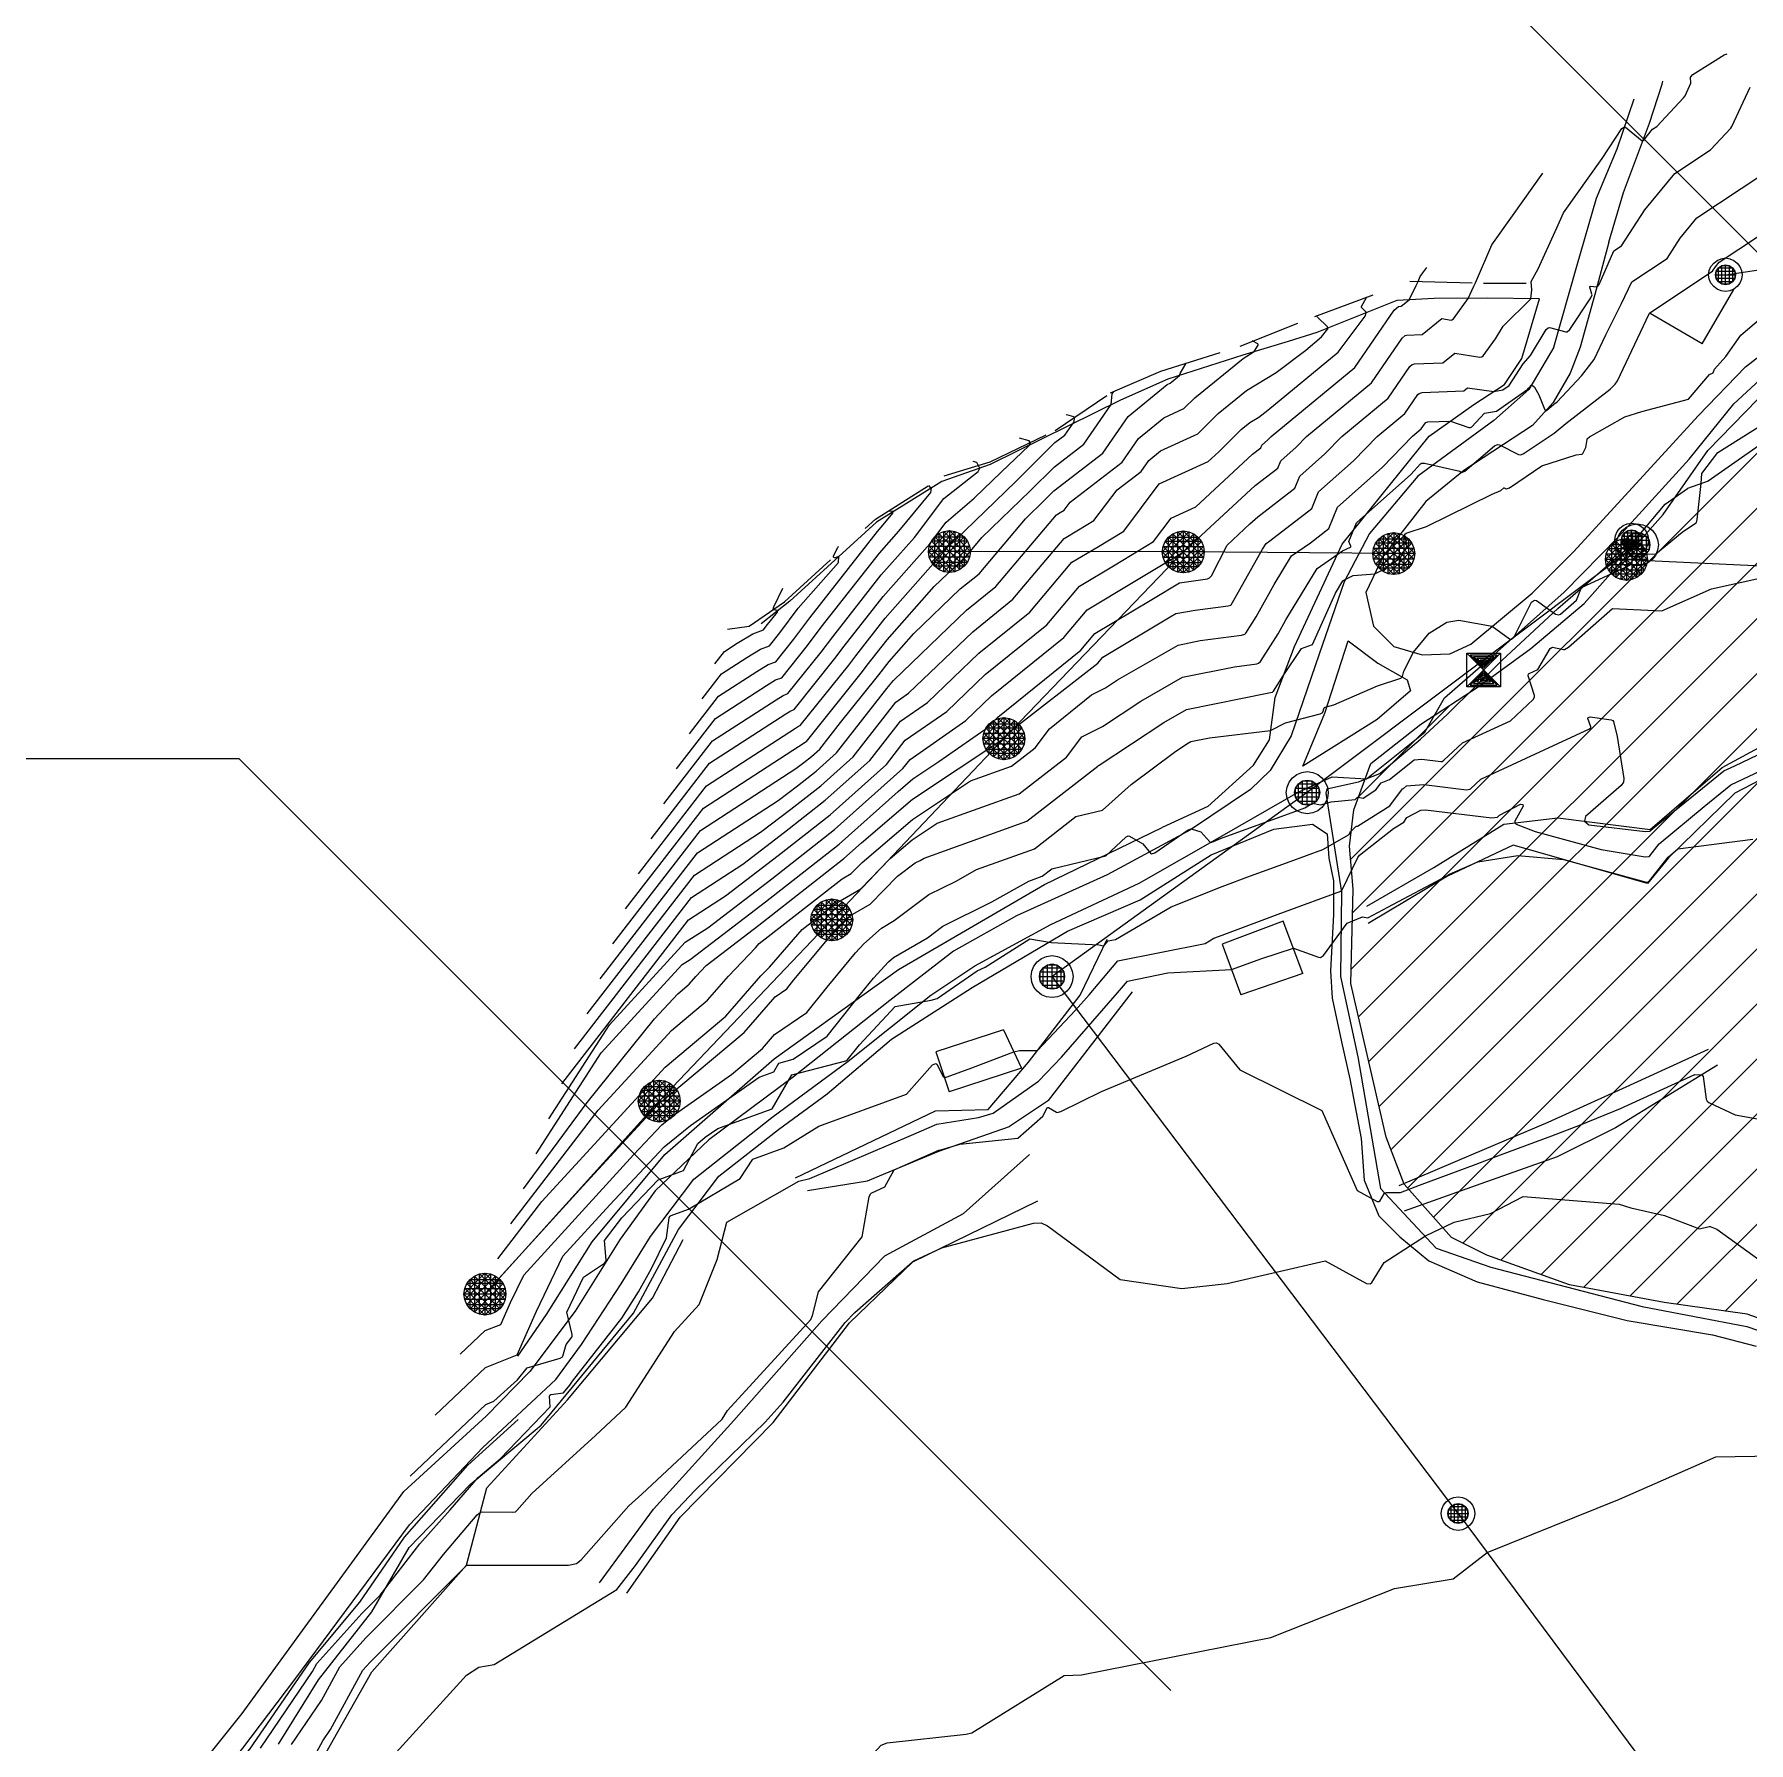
# Model space of a CAD drawing. Extents: x 13365 to 36625, y 86498 to 171760.
# Drawn here: x 14808.6 to 15083.8, y 88019.5 to 88293.8 of the extents above; entities that cross this region are included whole.
import ezdxf

# ---------------------------------------------------------------- set-up
doc = ezdxf.new("R2010")
doc.units = 0
doc.header["$LTSCALE"] = 5
doc.header["$MEASUREMENT"] = 0
for name, pattern in [('A_CONTINUOUS_LINE', [0]), ('CROSSED_LINE', [0]), ('EASEMENT_2', [5.5, 2, -1.5, 2]), ('KERB', [16, 5, -6, 5])]:
    doc.linetypes.add(name, pattern=pattern)
doc.layers.get('0').update_dxf_attribs({"linetype": 'A_CONTINUOUS_LINE'})
for name, color, linetype in [('Agricultural', 40, 'Continuous'), ('BOUNDARY', 7, 'A_CONTINUOUS_LINE'), ('CONTOUR', 255, 'Continuous'), ('ELECTRIC', 240, 'A_CONTINUOUS_LINE'), ('EXISTING BUILDING', 21, 'A_CONTINUOUS_LINE'), ('EXISTING ROAD', 25, 'A_CONTINUOUS_LINE'), ('FENCE & GATE', 7, 'FENCELINE2'), ('Institutional', 151, 'Continuous'), ('RELIEF', 255, 'A_CONTINUOUS_LINE'), ('TELECOM', 94, 'A_CONTINUOUS_LINE'), ('text', 7, 'Continuous')]:
    doc.layers.add(name, color=color, linetype=linetype)
doc.linetypes.add('FENCELINE2', pattern='A,0.25,-0.1,[132,ltypeshp.shx,S=0.1,R=0,X=-0.1,Y=0],-0.1,1', length=1.45)

# ---------------------------------------------------------------- blocks, each defined once
blk = doc.blocks.new('S034')
at = {"color": 0}
for p, q in [((-0.35, 0.35), (-0.25, 0.43)), ((-0.25, 0.43), (-0.13, 0.48)), ((-0.13, 0.48), (0, 0.5)), ((0, 0.5), (0.13, 0.48)), ((0.13, 0.48), (0.25, 0.43)), ((0.25, 0.43), (0.35, 0.35)), ((-0.5, 0), (-0.48, 0.13)), ((-0.48, -0.13), (-0.5, 0)), ((-0.48, 0.13), (-0.43, 0.25)), ((-0.43, 0.25), (-0.35, 0.35)), ((-0.3, 0), (-0.28, 0.11)), ((-0.28, -0.11), (-0.3, 0)), ((0.3, 0), (-0.3, 0)), ((-0.28, 0.11), (-0.21, 0.21)), ((-0.28, -0.11), (-0.28, 0.11)), ((-0.28, 0.11), (0.28, 0.11)), ((-0.21, 0.21), (-0.11, 0.28)), ((-0.21, -0.21), (-0.21, 0.21)), ((-0.21, 0.21), (0.21, 0.21)), ((-0.11, 0.28), (0, 0.3)), ((-0.11, -0.28), (-0.11, 0.28)), ((-0.11, 0.28), (0.11, 0.28)), ((0, 0.3), (0.11, 0.28)), ((0, -0.3), (0, 0.3)), ((0.11, 0.28), (0.21, 0.21)), ((0.11, 0.28), (0.11, -0.28)), ((0.21, 0.21), (0.28, 0.11)), ((0.21, 0.21), (0.21, -0.21)), ((0.28, 0.11), (0.3, 0)), ((0.28, 0.11), (0.28, -0.11)), ((0.3, 0), (0.28, -0.11)), ((0.35, 0.35), (0.43, 0.25)), ((0.43, 0.25), (0.48, 0.13)), ((0.48, 0.13), (0.5, 0)), ((0.5, 0), (0.48, -0.13)), ((-0.43, -0.25), (-0.48, -0.13)), ((-0.35, -0.35), (-0.43, -0.25)), ((-0.25, -0.43), (-0.35, -0.35)), ((-0.21, -0.21), (-0.28, -0.11)), ((0.28, -0.11), (-0.28, -0.11)), ((-0.11, -0.28), (-0.21, -0.21)), ((0.21, -0.21), (-0.21, -0.21)), ((0, -0.3), (-0.11, -0.28)), ((0.11, -0.28), (-0.11, -0.28)), ((0.11, -0.28), (0, -0.3)), ((0.21, -0.21), (0.11, -0.28)), ((0.28, -0.11), (0.21, -0.21)), ((0.35, -0.35), (0.25, -0.43)), ((0.43, -0.25), (0.35, -0.35)), ((0.48, -0.13), (0.43, -0.25)), ((-0.13, -0.48), (-0.25, -0.43)), ((0, -0.5), (-0.13, -0.48)), ((0.13, -0.48), (0, -0.5)), ((0.25, -0.43), (0.13, -0.48))]:
    blk.add_line(p, q, dxfattribs=at)
blk = doc.blocks.new('S014')
at = {"color": 0}
for p, q in [((-0.5, -0.5), (-0.5, 0.5)), ((-0.5, 0.5), (0.5, 0.5)), ((-0.5, -0.5), (0.5, 0.5)), ((0.5, -0.5), (-0.5, 0.5)), ((-0.45, -0.4), (-0.45, 0.4)), ((-0.45, 0.4), (-0.05, 0)), ((-0.05, 0), (-0.45, -0.4)), ((-0.4, -0.3), (-0.4, 0.3)), ((-0.4, 0.3), (-0.1, 0)), ((-0.1, 0), (-0.4, -0.3)), ((-0.35, -0.2), (-0.35, 0.2)), ((-0.35, 0.2), (-0.15, 0)), ((-0.15, 0), (-0.35, -0.2)), ((-0.3, -0.1), (-0.3, 0.1)), ((-0.3, 0.1), (-0.2, 0)), ((-0.2, 0), (-0.3, -0.1)), ((-0.26, -0.02), (-0.26, 0.02)), ((-0.26, 0.02), (-0.24, 0)), ((-0.24, 0), (-0.26, -0.02)), ((0.45, 0.4), (0.05, 0)), ((0.05, 0), (0.45, -0.4)), ((0.4, 0.3), (0.1, 0)), ((0.1, 0), (0.4, -0.3)), ((0.35, 0.2), (0.15, 0)), ((0.15, 0), (0.35, -0.2)), ((0.3, 0.1), (0.2, 0)), ((0.2, 0), (0.3, -0.1)), ((0.26, 0.02), (0.24, 0)), ((0.24, 0), (0.26, -0.02)), ((0.26, -0.02), (0.26, 0.02)), ((0.3, -0.1), (0.3, 0.1)), ((0.35, -0.2), (0.35, 0.2)), ((0.4, -0.3), (0.4, 0.3)), ((0.45, -0.4), (0.45, 0.4)), ((0.5, 0.5), (0.5, -0.5)), ((0.5, -0.5), (-0.5, -0.5))]:
    blk.add_line(p, q, dxfattribs=at)
blk = doc.blocks.new('S038')
at = {"color": 0}
for p, q in [((-0.5, 0), (0, 0.5)), ((-0.48, -0.13), (0.13, 0.48)), ((0.25, 0.43), (-0.43, -0.25)), ((-0.35, 0.35), (-0.25, 0.43)), ((-0.25, 0.43), (-0.13, 0.48)), ((0.43, -0.25), (-0.25, 0.43)), ((-0.25, 0.43), (-0.25, -0.43)), ((-0.13, 0.48), (0, 0.5)), ((-0.13, -0.48), (-0.13, 0.48)), ((-0.13, 0.48), (0.48, -0.13)), ((0, 0.5), (0.13, 0.48)), ((0.5, 0), (0, 0.5)), ((0, 0.5), (0, -0.5)), ((0.13, 0.48), (0.25, 0.43)), ((0.13, 0.48), (0.13, -0.48)), ((0.25, 0.43), (0.35, 0.35)), ((0.25, -0.43), (0.25, 0.43)), ((-0.5, 0), (-0.48, 0.13)), ((-0.48, -0.13), (-0.5, 0)), ((0, -0.5), (-0.5, 0)), ((-0.5, 0), (0.5, 0)), ((-0.48, 0.13), (-0.43, 0.25)), ((0.13, -0.48), (-0.48, 0.13)), ((-0.48, 0.13), (0.48, 0.13)), ((-0.43, 0.25), (-0.35, 0.35)), ((0.43, 0.25), (-0.43, 0.25)), ((-0.43, 0.25), (0.25, -0.43)), ((-0.35, -0.35), (0.35, 0.35)), ((0.35, -0.35), (-0.35, 0.35)), ((-0.35, 0.35), (0.35, 0.35)), ((-0.35, -0.35), (-0.35, 0.35)), ((-0.25, -0.43), (0.43, 0.25)), ((0.48, 0.13), (-0.13, -0.48)), ((0, -0.5), (0.5, 0)), ((0.35, 0.35), (0.43, 0.25)), ((0.35, 0.35), (0.35, -0.35)), ((0.43, 0.25), (0.48, 0.13)), ((0.48, 0.13), (0.5, 0)), ((0.5, 0), (0.48, -0.13)), ((-0.43, -0.25), (-0.48, -0.13)), ((0.48, -0.13), (-0.48, -0.13)), ((-0.35, -0.35), (-0.43, -0.25)), ((-0.43, -0.25), (0.43, -0.25)), ((-0.25, -0.43), (-0.35, -0.35)), ((0.35, -0.35), (-0.35, -0.35)), ((0.35, -0.35), (0.25, -0.43)), ((0.43, -0.25), (0.35, -0.35)), ((0.48, -0.13), (0.43, -0.25)), ((-0.13, -0.48), (-0.25, -0.43)), ((0, -0.5), (-0.13, -0.48)), ((0.13, -0.48), (0, -0.5)), ((0.25, -0.43), (0.13, -0.48))]:
    blk.add_line(p, q, dxfattribs=at)

msp = doc.modelspace()

# ---------------------------------------------------------------- hatches: boundary and pattern name
at = {"layer": 'Institutional', "linetype": 'Continuous'}
h = msp.add_hatch(dxfattribs=at)
h.set_pattern_fill('ANSI31', color=256, scale=50, style=0)
h.paths.add_polyline_path([(15020.45, 88169.29), (15023.2, 88176.72), (15031.2, 88183.06), (15040.57, 88189.11), (15048.84, 88195.17), (15057.42, 88202.4), (15070.1, 88216.72), (15077.3, 88226.96), (15085.3, 88235.22), (15093.84, 88241.56), (15101.56, 88245.96), (15111.49, 88250.37), (15123.34, 88253.67), (15138.22, 88256.7), (15155.87, 88260.01), (15172.68, 88261.11), (15187.57, 88261.66), (15200.59, 88262.77), (15212.17, 88264.7), (15224.02, 88265.8), (15233.67, 88266.08), (15247.73, 88264.7), (15260.41, 88263.6), (15272.82, 88264.7), (15287.7, 88266.08), (15301.02, 88268.53), (15313.36, 88273.28), (15315.26, 88257.15), (15316.21, 88242.92), (15312.41, 88219.21), (15308.62, 88191.7), (15301.97, 88166.09), (15295.32, 88142.38), (15287.73, 88119.61), (15274.43, 88097.79), (15258.29, 88084.51), (15241.2, 88076.93), (15228.86, 88068.39), (15219.36, 88057.01), (15210.81, 88047.52), (15202.27, 88038.98), (15186.13, 88033.29), (15179.48, 88025.7), (15176.63, 88023.81), (15169.03, 88027.6), (15161.44, 88038.03), (15151.94, 88049.42), (15145.3, 88059.85), (15133.9, 88068.39), (15118.71, 88075.98), (15099.72, 88082.62), (15083.58, 88088.31), (15070.28, 88090.21), (15055.09, 88093.05), (15041.8, 88097.79), (15036.1, 88100.64), (15028.5, 88109.18), (15025.66, 88116.76), (15019.96, 88141.43), (15020.36, 88156.57), (15019.73, 88163.47)])

# ---------------------------------------------------------------- linework, layer by layer
at = {"layer": 'Agricultural', "linetype": 'Continuous'}
msp.add_lwpolyline([(14847.77, 88019.27), (14854.24, 88029.62), (14862.8, 88040.53), (14868.76, 88050.87), (14878.59, 88060.96), (14889.98, 88070.53), (14904.77, 88088.47), (14912.02, 88101.91), (14918.49, 88110.45), (14928.07, 88117.95), (14935.88, 88123.7), (14946.23, 88132.49), (14959.18, 88140.77), (14974.45, 88149.82), (14986.13, 88154.81), (14997.52, 88162.05), (15007.62, 88166.18), (15013.83, 88166.96), (15016.16, 88165.41), (15016.42, 88161.53), (15017.2, 88157.91), (15017.2, 88152.48), (15016.68, 88143.43), (15016.94, 88139.03), (15018.49, 88132.05), (15019.78, 88126.1), (15021.6, 88116.53), (15022.11, 88109.81), (15024.44, 88104.12), (15027.81, 88100.76), (15032.47, 88096.88), (15040.23, 88093.52), (15050.85, 88090.67), (15064.31, 88087.31), (15078.03, 88084.99), (15085.02, 88083.18)], dxfattribs=at)
at = {"layer": 'BOUNDARY'}
for q in [(15081.45, 88252.83), (15068, 88248.98)]:
    msp.add_line((15076.37, 88244.07), q, dxfattribs=at)
at = {"layer": 'BOUNDARY', "color": 12, "linetype": 'CROSSED_LINE'}
for p, q in [((15077.36, 88222.06), (15074.01, 88220.87)), ((15016.12, 88172.63), (15015.94, 88171.96)), ((14996.99, 88169.84), (14989.69, 88166.46))]:
    msp.add_line(p, q, dxfattribs=at)
at = {"layer": 'CONTOUR', "color": 252, "linetype": 'A_CONTINUOUS_LINE'}
for points in [[(14889.17, 88114.08), (14899.6, 88130.26), (14912.63, 88144.44), (14913.89, 88145.25), (14925.97, 88154.5), (14937.82, 88163.79), (14947.29, 88172.24), (14949.64, 88174.25), (14953.84, 88177.04), (14961.2, 88182.17), (14963.26, 88184.15), (14976.61, 88194.89), (14978.88, 88197.59), (14987.99, 88203.04), (14992.47, 88205.74), (14996.94, 88206.38), (14997.28, 88206.51), (14997.57, 88206.84), (15000.09, 88211.75), (15003.77, 88215.17), (15005.02, 88216.32), (15010.97, 88220.91), (15011.75, 88222.83), (15015.78, 88226.42), (15018.51, 88229.24), (15025.94, 88235.35), (15029.44, 88240.46), (15029.81, 88240.78), (15030.16, 88240.89), (15034.75, 88241.05), (15036.64, 88242.58), (15040.68, 88241.95), (15041, 88241.99), (15041.22, 88242.15), (15043.17, 88244.87), (15044.43, 88246.95), (15048.88, 88251.32), (15049.01, 88252.78), (15048.91, 88254.1), (15050.03, 88256.14), (15053.06, 88262.69), (15054.09, 88265.1), (15060.3, 88273.85), (15063.5, 88278.66), (15063.91, 88278.91), (15064.07, 88278.87), (15065.58, 88277.65), (15066.74, 88276.7), (15066.86, 88276.67), (15067.03, 88276.76), (15068.42, 88278.55), (15069.11, 88279), (15073.38, 88283.57), (15073.62, 88283.91), (15074.57, 88285.94), (15074.52, 88286.9), (15074.54, 88286.97), (15074.89, 88287.35), (15079.88, 88290.47), (15080.38, 88290.62)], [(14899.42, 88142.16), (14915.05, 88162.39), (14928.03, 88170.79), (14931.1, 88173.14), (14934.11, 88175.5), (14937.38, 88178.42), (14945.47, 88188.77), (14945.98, 88189.4), (14946.01, 88189.45), (14946.16, 88189.64), (14946.52, 88190.04), (14958.26, 88201.32), (14962.99, 88205.12), (14972.68, 88216.65), (14973.28, 88217.01), (14973.93, 88217.4), (14974.9, 88218.69), (14983.24, 88225.08), (14985.87, 88228.89), (14989.95, 88232.23), (14993.17, 88233.7), (14994.92, 88235.44), (15002.65, 88241.75), (15004.45, 88242.84), (15005.06, 88243.9), (15005.07, 88244), (15005.02, 88244.07), (15004.21, 88244.5), (15004.13, 88244.51)], [(14876.97, 88081.88), (14880.99, 88085.69), (14883.51, 88086.69), (14885.06, 88090.18), (14887.16, 88094.58), (14904.81, 88113.89), (14909.32, 88118.7), (14911.52, 88120.48), (14920.52, 88126.8), (14925.51, 88130.98), (14927.45, 88133.21), (14932.64, 88136.73), (14935.88, 88140.83), (14940.44, 88146.31), (14941.79, 88147.79), (14944.6, 88150.3), (14946.66, 88151.5), (14952.22, 88155.67), (14956.59, 88157.85), (14959.87, 88159.68), (14969.19, 88163.03), (14975.83, 88168.19), (14980.07, 88169.21), (14984.71, 88173.36), (14991.64, 88178.56), (14993.63, 88179.86), (14994.29, 88180.25), (14997.28, 88180.85), (15007.09, 88182.02), (15009.49, 88183.26), (15015.06, 88184.7), (15015.46, 88184.92), (15015.49, 88184.98), (15015.69, 88185.67), (15015.72, 88185.72), (15015.82, 88185.78), (15017.24, 88186.16), (15024.26, 88189.18), (15027.97, 88190.43), (15028.23, 88190.61), (15028.26, 88190.67), (15028.46, 88191.55), (15030.01, 88194.59), (15032.56, 88197.63), (15035.4, 88199.41), (15037.32, 88199.71), (15042.68, 88198.75), (15045.46, 88196.75), (15045.75, 88196.7), (15046.21, 88197.03), (15048.97, 88202.61), (15049.43, 88202.95), (15049.75, 88202.89), (15052.83, 88200.67), (15053.34, 88200.57), (15053.38, 88200.57), (15053.62, 88200.7), (15056.18, 88202.96), (15056.98, 88204.96), (15064.74, 88208.58), (15065.7, 88210.13), (15065.81, 88210.23), (15066.03, 88210.29), (15068.94, 88210.36), (15073.15, 88213.87), (15075.29, 88215.29), (15075.44, 88215.43), (15075.59, 88215.87), (15076.23, 88221.66), (15076.31, 88223.26), (15078.87, 88226.65), (15087.84, 88232.28)], [(14909.67, 88170.24), (14917.48, 88180.35), (14927.69, 88186.96), (14928.83, 88187.65), (14929.59, 88187.94), (14934.93, 88194.6), (14936.77, 88197.08), (14944.58, 88207.02), (14949.88, 88213.02), (14954.61, 88219.24), (14960.14, 88223.62), (14960.4, 88224.15), (14960.4, 88224.17), (14960.27, 88224.3), (14960.14, 88224.59), (14959.9, 88225.05), (14959.3, 88225.22)], [(14849.62, 88010.17), (14854.89, 88019.82), (14856.12, 88021.63), (14861.34, 88031.15), (14862.53, 88032.47), (14877.91, 88047.94), (14878, 88048.01), (14878.14, 88048.03), (14894.37, 88048.04), (14895.63, 88048.32), (14896.37, 88048.86), (14904.04, 88057.53), (14906.12, 88059.43), (14919, 88071.49), (14919.86, 88072.84), (14933.25, 88087.48), (14933.51, 88088.13), (14934.51, 88091.93), (14941.5, 88100.76), (14942.61, 88107.18), (14942.82, 88107.65), (14942.97, 88107.77), (14945.16, 88108.78), (14946.62, 88111.51), (14953.82, 88114.67), (14954.14, 88114.72), (14957.16, 88115.63), (14966.5, 88116.59), (14970.52, 88120.11), (14971.19, 88121.44), (14971.29, 88121.52), (14971.42, 88121.51), (14972.71, 88120.75), (14972.83, 88120.72), (14973.4, 88120.84), (14979.93, 88124.09), (14993.5, 88129.72), (14997.99, 88131.82), (14998.39, 88131.86), (14998.76, 88131.64), (15002.14, 88127.56), (15015.3, 88121.03), (15020.98, 88108.18), (15024.21, 88106.42), (15024.51, 88106.39), (15024.62, 88106.47), (15025.35, 88107.72), (15025.44, 88107.81), (15025.62, 88107.86), (15027.95, 88107.86), (15031, 88109.04), (15040.07, 88112.4), (15043.97, 88113.9), (15052.21, 88116.97), (15056.85, 88118.69), (15063.28, 88121.36), (15075.2, 88126.78), (15076.32, 88126.73), (15076.52, 88126.45), (15077.03, 88122.83), (15077.16, 88122.54), (15077.45, 88122.31), (15081.67, 88120.33), (15088.49, 88119.09)]]:
    msp.add_lwpolyline(points, dxfattribs=at)
at = {"layer": 'CONTOUR', "color": 33, "linetype": 'A_CONTINUOUS_LINE'}
for points in [[(14887.12, 88108.46), (14897.36, 88122.31), (14908.18, 88135.71), (14911.9, 88139.77), (14913.73, 88141.31), (14914.8, 88142.53), (14916.45, 88144.27), (14924.94, 88150.78), (14938.57, 88161.45), (14941.39, 88163.97), (14949.6, 88170.98), (14964.26, 88180.71), (14964.26, 88180.71), (14964.26, 88180.71), (14964.26, 88180.71), (14964.26, 88180.71), (14964.26, 88180.71), (14965.14, 88181.83), (14979.34, 88192.84), (14980.12, 88193.77), (14990.93, 88200.25), (14991.88, 88200.82), (14994.95, 88201.32), (15000.28, 88202.01), (15000.68, 88202.16), (15000.73, 88202.21), (15001.2, 88202.95), (15005.79, 88211.13), (15006.35, 88212.05), (15006.96, 88212.47), (15013.7, 88217.67), (15014.79, 88220.35), (15020.38, 88225.33), (15024.18, 88229.24), (15028.61, 88232.89), (15030.7, 88235.94), (15030.92, 88236.13), (15031.43, 88236.28), (15038.1, 88236.52), (15038.71, 88237.01), (15042.94, 88236.44), (15044.38, 88236.69), (15045.38, 88237.39), (15047.62, 88240.88), (15048.82, 88242.22), (15051.34, 88246.41), (15051.64, 88246.67), (15051.87, 88246.69), (15054.48, 88246.01), (15054.71, 88246.03), (15055.13, 88246.37), (15058.49, 88251.49), (15058.69, 88251.98), (15058.68, 88252.08), (15058.31, 88253.2), (15058.33, 88253.31), (15058.42, 88253.35), (15059.4, 88253.24), (15059.49, 88253.26), (15059.81, 88253.61), (15062.19, 88259.02), (15063.43, 88259.84), (15067.15, 88265.61), (15071.98, 88271.43), (15077.7, 88275.21), (15080.97, 88278.7), (15081.15, 88278.96), (15084.09, 88285.3)], [(14885.07, 88102.84), (14899.14, 88121.05), (14910.88, 88133.87), (14916.68, 88138.73), (14920.03, 88142.57), (14924.36, 88147.13), (14924.98, 88147.85), (14938.31, 88158.21), (14939.76, 88159.04), (14941.48, 88160.82), (14949.56, 88167.71), (14958.92, 88173.92), (14965.49, 88176.29), (14969.28, 88179.23), (14971.59, 88182.28), (14978.33, 88187.72), (14980.55, 88188.85), (14982.52, 88190.14), (14992.22, 88195.73), (14995.76, 88196.44), (15002.42, 88197.31), (15002.92, 88197.5), (15003.09, 88197.67), (15004.74, 88200.25), (15007.66, 88205.46), (15010.45, 88210.04), (15013.49, 88212.17), (15016.43, 88214.44), (15017.83, 88217.86), (15024.99, 88224.23), (15029.85, 88229.25), (15031.28, 88230.43), (15031.96, 88231.41), (15032.03, 88231.48), (15032.31, 88231.56), (15035.98, 88231.69), (15038.9, 88230.66), (15039.15, 88230.65), (15039.37, 88230.77), (15041.45, 88232.96), (15043.37, 88233.28), (15048.37, 88236.79), (15048.49, 88236.97), (15048.95, 88237.52), (15049, 88237.54), (15049.05, 88237.53), (15049.46, 88237.13), (15050.15, 88235.89), (15051.09, 88233.49), (15051.27, 88233.35), (15051.4, 88233.38), (15052.57, 88234.41), (15053.08, 88234.8), (15056.99, 88238.96), (15059.02, 88241.55), (15060.92, 88245.56), (15063.43, 88250.55), (15065.07, 88254.05), (15070.73, 88257.8), (15072.82, 88261.04), (15075.54, 88264.32), (15086.29, 88271.42)], [(14891.22, 88119.69), (14900.96, 88134.79), (14913.11, 88148.03), (14916.72, 88150.36), (14926.99, 88158.23), (14937.08, 88166.13), (14948.06, 88175.94), (14949.2, 88177.39), (14958.14, 88183.62), (14962.26, 88187.58), (14973.89, 88196.93), (14977.64, 88201.4), (14985.04, 88205.84), (14993.06, 88210.65), (14993.09, 88210.65), (14993.09, 88210.65), (14993.09, 88210.66), (14993.1, 88210.68), (15001.71, 88218.67), (15004.61, 88221.35), (15008.24, 88224.15), (15008.72, 88225.32), (15011.17, 88227.51), (15012.84, 88229.23), (15023.27, 88237.81), (15028.18, 88244.98), (15028.7, 88245.44), (15028.89, 88245.49), (15031.4, 88245.58), (15034.56, 88248.14), (15036.05, 88247.91), (15036.17, 88247.93), (15036.43, 88248.13), (15038.78, 88251.39), (15039.73, 88253.36), (15039.97, 88253.87), (15042.6, 88259.99), (15045.92, 88264.66), (15050.78, 88271.49)], [(14883.02, 88097.23), (14890.09, 88106.39), (14909.86, 88127.96), (14919.62, 88136.15), (14925.26, 88142.61), (14926.6, 88144.02), (14931.87, 88150.08), (14937.32, 88154.32), (14941.28, 88156.59), (14946.02, 88161.45), (14949.51, 88164.45), (14953.57, 88167.14), (14966.72, 88171.87), (14974.31, 88177.75), (14976.76, 88181), (14980.07, 88182.66), (14986.22, 88186.72), (14992.91, 88190.57), (15001.28, 88192.26), (15004.88, 88192.73), (15005.16, 88192.83), (15005.45, 88193.12), (15008.27, 88197.54), (15009.53, 88199.78), (15014.56, 88208.03), (15018.6, 88210.86), (15019.89, 88211.44), (15019.97, 88211.52), (15019.97, 88211.59), (15019.64, 88212.36), (15020.86, 88215.37), (15029.59, 88223.14), (15031.17, 88224.83), (15031.32, 88224.93), (15031.79, 88224.95), (15037.44, 88223.66), (15037.73, 88223.46), (15037.75, 88223.45), (15037.79, 88223.45), (15038.27, 88223.67), (15043.05, 88227.71), (15043.51, 88227.91), (15043.81, 88227.87), (15046.9, 88226.32), (15047.19, 88226.27), (15047.65, 88226.42), (15052.61, 88229.76), (15054.5, 88231.3), (15061.61, 88236.82), (15062.38, 88237.64), (15062.78, 88238.15), (15067.87, 88248.92), (15067.91, 88249.01), (15067.95, 88249.08), (15078.03, 88255.76), (15078.5, 88256.47), (15079.1, 88257.2), (15094.88, 88267.63)], [(14893.27, 88125.31), (14913.6, 88151.62), (14919.54, 88155.47), (14928.02, 88161.96), (14936.34, 88168.47), (14945.39, 88176.56), (14948.43, 88180.45), (14955.08, 88185.08), (14961.26, 88191.02), (14971.16, 88198.98), (14976.4, 88205.21), (14982.1, 88208.63), (14988.3, 88212.35), (14991.14, 88216.12), (14995.07, 88217.93), (14999.64, 88222.17), (15004.2, 88226.38), (15005.51, 88227.39), (15005.68, 88227.81), (15006.57, 88228.6), (15007.17, 88229.23), (15020.6, 88240.27), (15026.93, 88249.5), (15027.59, 88250.09), (15027.62, 88250.1), (15028.05, 88250.12), (15029.33, 88251.15), (15030.46, 88253.44), (15030.78, 88254.11), (15031.11, 88254.89), (15031.53, 88255.47), (15032.14, 88256.33)], [(14880.97, 88091.61), (14881.05, 88091.72), (14884.78, 88095.79), (14896.68, 88108.85), (14908.63, 88121.89), (14908.96, 88122.24), (14909.12, 88122.37), (14909.78, 88122.83), (14922.57, 88133.56), (14927.55, 88139.28), (14929.39, 88140.53), (14930.55, 88141.99), (14937.53, 88150.37), (14937.85, 88150.72), (14939.63, 88152.32), (14942.81, 88154.14), (14947.19, 88158.64), (14950, 88160.75), (14950.83, 88161.16), (14951.46, 88161.51), (14967.95, 88167.45), (14979.33, 88176.27), (14979.44, 88176.41), (14979.58, 88176.48), (14989.92, 88183.29), (14993.6, 88185.41), (15006.8, 88188.08), (15007.35, 88188.15), (15007.39, 88188.16), (15007.56, 88188.33), (15009.12, 88190.77), (15012.03, 88195.17), (15013.79, 88195.81), (15017.48, 88204.08), (15018.66, 88206.02), (15018.86, 88206.16), (15020.35, 88206.88), (15023.79, 88207.15), (15024.91, 88207.72), (15027.89, 88209.66), (15029.02, 88211.66), (15028.63, 88213.4), (15028.65, 88213.54), (15028.87, 88213.72), (15032.11, 88214.76), (15042.67, 88219.98), (15044.03, 88220.55), (15044.52, 88220.97), (15044.56, 88220.99), (15044.59, 88220.98), (15044.91, 88220.82), (15044.94, 88220.82), (15045.42, 88220.98), (15050.65, 88224.51), (15056.16, 88226.28), (15057.07, 88226.38), (15057.14, 88226.41), (15057.2, 88226.48), (15057.71, 88227.45), (15057.89, 88228.73), (15057.93, 88228.82), (15058.3, 88229.17), (15063.95, 88232.38), (15066.7, 88233.21), (15074.19, 88235.22), (15077.57, 88239.17), (15078.12, 88239.45), (15078.36, 88240), (15080.17, 88242.08), (15082.58, 88245.47), (15087.54, 88249.71)], [(14895.32, 88130.92), (14914.08, 88155.21), (14922.37, 88160.57), (14929.05, 88165.69), (14935.59, 88170.81), (14942.72, 88177.18), (14947.66, 88183.5), (14952.02, 88186.53), (14960.26, 88194.45), (14968.44, 88201.03), (14975.16, 88209.02), (14979.16, 88211.42), (14983.51, 88214.03), (14989.2, 88221.59), (14997.08, 88225.21), (14997.57, 88225.67), (14998.76, 88226.76), (15002.35, 88230.33), (15003.73, 88231.46), (15005.17, 88232.33), (15006.61, 88233.42), (15017.94, 88242.73), (15022.29, 88248.51), (15022.45, 88249.08), (15022.42, 88249.16), (15021.71, 88249.86), (15021.67, 88249.94), (15021.7, 88250.08), (15022.48, 88251.51), (15022.59, 88251.61)], [(14897.37, 88136.54), (14914.57, 88158.8), (14925.2, 88165.68), (14930.07, 88169.41), (14934.85, 88173.15), (14940.05, 88177.8), (14946.89, 88186.55), (14948.96, 88187.99), (14959.26, 88197.88), (14965.72, 88203.08), (14973.92, 88212.84), (14976.22, 88214.22), (14978.72, 88215.72), (14982.45, 88220.67), (14986.3, 88223.62), (14987.51, 88225.38), (14989.4, 88226.92), (14995.38, 88229.65), (14998.64, 88232.89), (15003.19, 88236.6), (15007.96, 88239.5), (15012.72, 88243.1), (15015.27, 88245.2), (15016.25, 88246.5), (15016.28, 88246.62), (15016.2, 88246.81), (15014.61, 88248.39), (15014.52, 88248.57), (15014.53, 88248.57), (15014.56, 88248.64), (15014.57, 88248.64)], [(14901.47, 88147.77), (14915.54, 88165.98), (14930.86, 88175.9), (14932.12, 88176.87), (14933.36, 88177.84), (14934.71, 88179.04), (14938.04, 88183.31), (14943.77, 88190.44), (14944.17, 88190.98), (14945.85, 88193.12), (14949.8, 88197.59), (14957.26, 88204.75), (14960.27, 88207.17), (14967.71, 88216.02), (14970.76, 88218.97), (14972.3, 88220.5), (14980.17, 88226.54), (14984.22, 88232.41), (14990.5, 88237.54), (14990.96, 88237.75), (14991.21, 88238), (14992.46, 88239.02), (14992.54, 88239.31), (14993.5, 88240.98)], [(14903.52, 88153.39), (14916.02, 88169.57), (14932.37, 88180.16), (14932.48, 88180.22), (14932.55, 88180.25), (14941.56, 88191.48), (14942.32, 88192.5), (14945.53, 88196.59), (14953.08, 88205.13), (14956.26, 88208.19), (14957.54, 88209.22), (14960.71, 88212.99), (14968.47, 88220.49), (14972.37, 88224.36), (14977.11, 88228), (14981.48, 88234.33), (14981.63, 88236.06), (14981.9, 88236.44)], [(14905.57, 88159.01), (14916.51, 88173.16), (14930.81, 88182.42), (14931.26, 88182.7), (14931.56, 88182.81), (14939.35, 88192.52), (14940.47, 88194.03), (14945.22, 88200.07), (14954.88, 88211), (14955.41, 88211.71), (14956.33, 88212.49), (14966.18, 88222.01), (14972.45, 88228.23), (14974.04, 88229.45), (14975.52, 88231.59), (14975.59, 88232.23), (14975.57, 88232.28), (14975.49, 88232.35), (14974.35, 88232.67), (14974.24, 88232.66)], [(14907.62, 88164.62), (14916.99, 88176.75), (14929.25, 88184.69), (14930.05, 88185.17), (14930.57, 88185.37), (14937.14, 88193.56), (14938.62, 88195.55), (14944.9, 88203.54), (14952.38, 88212.01), (14955.01, 88215.47), (14959.51, 88219.29), (14963.89, 88223.53), (14968.29, 88227.69), (14968.52, 88228.12), (14968.52, 88228.13), (14968.46, 88228.26), (14968.34, 88228.5), (14966.77, 88228.94)], [(14911.72, 88175.85), (14917.96, 88183.94), (14926.13, 88189.22), (14927.61, 88190.13), (14928.6, 88190.5), (14932.73, 88195.64), (14934.93, 88198.6), (14944.27, 88210.49), (14947.39, 88214.03), (14952.54, 88220.23), (14952.64, 88220.94), (14952.63, 88220.95), (14952.51, 88220.97), (14952.23, 88221.37)], [(14913.77, 88181.47), (14918.45, 88187.53), (14924.57, 88191.49), (14926.4, 88192.61), (14927.62, 88193.06), (14930.52, 88196.68), (14933.08, 88200.13), (14943.95, 88213.97), (14944.89, 88215.04), (14946.45, 88216.91), (14946.48, 88217.12), (14946.44, 88217.16), (14945.88, 88217.23), (14945.81, 88217.34)], [(14915.82, 88187.09), (14918.93, 88191.12), (14923.01, 88193.76), (14925.18, 88195.08), (14926.63, 88195.63), (14928.31, 88197.72), (14931.23, 88201.65), (14937.72, 88208.99), (14937.74, 88209.94), (14937.68, 88209.96), (14937.17, 88209.73), (14937.12, 88209.72), (14937.1, 88209.73), (14936.91, 88209.84), (14936.9, 88209.85), (14936.91, 88210), (14937.61, 88211.46), (14937.72, 88211.56)], [(14872.95, 88072.1), (14881.05, 88079.76), (14886.11, 88081.78), (14889.23, 88088.81), (14893.47, 88097.65), (14901, 88105.89), (14909.69, 88115.16), (14913.92, 88118.59), (14924.99, 88126.36), (14927.31, 88127.2), (14928.14, 88128.64), (14930.44, 88129.24), (14935.88, 88132.93), (14941.21, 88139.68), (14943.35, 88142.25), (14945.74, 88144.86), (14946.55, 88145.59), (14951.98, 88148.76), (14954.44, 88150.6), (14962.34, 88154.53), (14968.29, 88157.85), (14970.42, 88158.61), (14971.94, 88159.79), (14980.61, 88161.88), (14983.88, 88164.96), (14984.21, 88165.11), (14984.42, 88165.07), (14986.59, 88163.8), (14987.81, 88162.32), (14987.95, 88162.24), (14988.48, 88162.36), (14993.86, 88166.09), (14994.33, 88166.21), (14995.88, 88165.74), (14997.33, 88164.15), (14997.48, 88164.07), (14997.62, 88164.08), (14999.29, 88164.79), (14999.46, 88164.86), (15011.15, 88169.09), (15012.58, 88169.62), (15013.83, 88170.34), (15015.11, 88170.06), (15016.8, 88170.57), (15020.65, 88170.93), (15021.02, 88171.31), (15021.06, 88171.33), (15021.12, 88171.33), (15021.92, 88171.18), (15024, 88172.5), (15024.81, 88173.61), (15026.16, 88174.15), (15030.13, 88177.3), (15031.36, 88177.4), (15034.4, 88177.04), (15034.64, 88177.06), (15034.92, 88177.23), (15037.87, 88180.02), (15045.59, 88183.59), (15049.22, 88187.01), (15049.43, 88187.35), (15049.43, 88187.64), (15048.46, 88190.81), (15048.49, 88191.1), (15048.58, 88191.19), (15049.98, 88191.81), (15051.97, 88195.16), (15052.21, 88195.36), (15052.36, 88195.38), (15054.1, 88195.01), (15054.25, 88195.02), (15054.91, 88195.37), (15061.96, 88201.6), (15069.91, 88201.24), (15077.89, 88204.74), (15086.58, 88206.7)], [(14917.87, 88192.7), (14919.42, 88194.71), (14921.45, 88196.02), (14923.97, 88197.56), (14925.65, 88198.19), (14926.1, 88198.75), (14927.92, 88201), (14927.96, 88201.26), (14927.93, 88201.28), (14927.59, 88201.34), (14927.24, 88201.42), (14927.21, 88201.43), (14927.2, 88201.47), (14927.32, 88201.87), (14928.77, 88204.88)], [(14868.93, 88062.32), (14881.1, 88073.83), (14882.38, 88074.34), (14886.16, 88077.8), (14887.71, 88079.69), (14893, 88081.24), (14893.38, 88081.46), (14893.45, 88081.6), (14893.98, 88083.43), (14894.87, 88084.65), (14894.92, 88084.76), (14894.92, 88085.05), (14894.1, 88088.64), (14896.76, 88094.26), (14900.14, 88096.52), (14900.35, 88096.77), (14900.4, 88097.01), (14900.13, 88100.13), (14902.91, 88103.78), (14908.75, 88109.91), (14912.82, 88111.39), (14915.1, 88115.71), (14916.32, 88116.71), (14918.33, 88118.11), (14927.07, 88121.28), (14930.19, 88126.72), (14938.9, 88128.97), (14939.12, 88129.12), (14941.06, 88131.58), (14946.78, 88137.71), (14952.58, 88138.71), (14953.56, 88139.02), (14959.99, 88143.42), (14961.25, 88144.03), (14968.44, 88148.57), (14971.86, 88148), (14979.49, 88147.62), (14980.26, 88147.46), (14980.32, 88147.46), (14980.38, 88147.5), (14980.98, 88148.24), (14982.17, 88148.48), (14991.13, 88153.71), (14999.28, 88156.99), (15003.88, 88158.7), (15010.22, 88161), (15015.48, 88162.94), (15019.67, 88165.35), (15019.8, 88165.61), (15019.89, 88165.74), (15020.76, 88166.62), (15020.85, 88166.67), (15020.86, 88166.67), (15021.04, 88166.64), (15026.23, 88169.91), (15028.24, 88172.66), (15028.4, 88172.73), (15028.89, 88173.11), (15031.66, 88173.34), (15038.51, 88172.52), (15039.05, 88172.58), (15039.2, 88172.67), (15040.84, 88174.22), (15058.27, 88182.27), (15058.47, 88182.45), (15058.48, 88182.47), (15058.48, 88182.6), (15058.04, 88183.96), (15058.08, 88184.09), (15058.38, 88184.21), (15061.76, 88183.74), (15062.04, 88183.62), (15062.15, 88183.45), (15062.75, 88181.08), (15063.78, 88174.3), (15063.73, 88173.75), (15063.39, 88173.2), (15057.66, 88168.19), (15057.49, 88167.46), (15058.17, 88166.88), (15067.23, 88165.8), (15068.02, 88165.88), (15068.02, 88165.89), (15068.1, 88165.98), (15068.45, 88166.28), (15079.87, 88175.53), (15081.63, 88176.35), (15092.68, 88181.64)], [(14844.88, 88018.67), (14853.24, 88030.95), (14853.95, 88032.25), (14861.16, 88040.28), (14864.1, 88043.24), (14870.51, 88051.43), (14875.33, 88056.91), (14879.87, 88062.12), (14883.38, 88065.1), (14891.43, 88073.46), (14891.31, 88075.18), (14891.36, 88075.31), (14891.51, 88075.4), (14893.57, 88075.68), (14894.58, 88076.94), (14894.97, 88077.57), (14902.93, 88087.69), (14905.57, 88091.93), (14907.67, 88095.67), (14910.09, 88100.55), (14910.53, 88103.79), (14910.64, 88104.03), (14910.83, 88104.17), (14913.62, 88105.17), (14921.94, 88110.08), (14923.93, 88113.2), (14928.93, 88115.02), (14934.54, 88118.48), (14948.61, 88123.65), (14952.81, 88128.37), (14953.32, 88128.56), (14953.5, 88128.45), (14954.52, 88126.5), (14954.67, 88126.37), (14954.99, 88126.37), (14958.69, 88127.68), (14965.87, 88130.45), (14966.79, 88130.65), (14969.65, 88130.65), (14975.78, 88137.12), (14977.95, 88139.61), (14982.54, 88145.02), (14996.57, 88147.84), (14997.99, 88148.66), (14999.28, 88149.18), (15008.3, 88152.54), (15009.29, 88152.9), (15018.37, 88156.25), (15018.5, 88156.33), (15021.11, 88161.63), (15021.35, 88161.98), (15026.79, 88166.27), (15028.46, 88167.32), (15028.97, 88168.03), (15031.22, 88169.22), (15031.95, 88169.28), (15042.61, 88168), (15043.46, 88168.09), (15043.49, 88168.11), (15043.82, 88168.42), (15047.21, 88170.21), (15047.56, 88170.15), (15047.62, 88169.87), (15046.3, 88167.44), (15046.3, 88167.19), (15046.49, 88166.99), (15049.58, 88165.79), (15060.13, 88162.93), (15067.24, 88161.72), (15067.81, 88161.78), (15067.97, 88161.9), (15069.49, 88163.85), (15076.69, 88169.84), (15080.97, 88173.31), (15089.61, 88177.34)], [(14849.88, 88019.24), (14854.68, 88026.29), (14857.65, 88031.7), (14861.84, 88036.38), (14871.06, 88045.65), (14874.26, 88049.74), (14879.69, 88056.12), (14880.22, 88056.52), (14880.62, 88056.61), (14885.41, 88056.52), (14885.82, 88056.61), (14886.05, 88056.79), (14888.48, 88059.54), (14898.71, 88068.85), (14903.58, 88073.4), (14911.38, 88085.56), (14915.33, 88089.88), (14918.21, 88097.11), (14919.77, 88103.07), (14931.33, 88109.66), (14933.12, 88110.11), (14949.45, 88117.06), (14953.47, 88118.83), (14960.19, 88119.87), (14962.53, 88120.58), (14963.84, 88121.5), (14969.81, 88125.7), (14973.51, 88129.6), (14982.51, 88139.92), (14984.1, 88141.79), (14990.6, 88143.1), (15000.81, 88143.63), (15005.69, 88145.44), (15010.74, 88147.05), (15014.76, 88145.61), (15015.11, 88145.6), (15015.55, 88145.9), (15019.38, 88151.1), (15021.83, 88152.1), (15022.68, 88151.97), (15025.89, 88153.68), (15035.38, 88158.7), (15035.79, 88158.94), (15040.37, 88160.94), (15046.75, 88161.93), (15054.12, 88161.29), (15067.22, 88157.73), (15067.58, 88157.67), (15067.61, 88157.68), (15067.92, 88157.9), (15070.89, 88161.71), (15072.45, 88163.01), (15084.48, 88164.57)], [(14866.71, 88017.97), (14877.98, 88030.36), (14879.97, 88031.68), (14882.44, 88032.08), (14902.09, 88044.14), (14905.13, 88047.95), (14910.94, 88056.12), (14914.71, 88060.08), (14925.93, 88070.99), (14928.8, 88074.21), (14938.8, 88086.98), (14940.35, 88088.61), (14949.58, 88096.75), (14949.79, 88096.86), (14954.27, 88098.98), (14969.01, 88102.92), (14970.23, 88102.96), (14971.28, 88102.5), (14982.91, 88093.87), (14992.83, 88092.46), (15000.12, 88093.22), (15015.86, 88096.86), (15022.46, 88093.27), (15023.08, 88093.21), (15023.33, 88093.39), (15025.33, 88096.62), (15031.96, 88100.89), (15036.54, 88103.07), (15042.37, 88104.5), (15047.62, 88107.21), (15063.07, 88106), (15064.9, 88105.37), (15070.31, 88104.14), (15075.94, 88102.04), (15077.52, 88102.42), (15077.65, 88102.42), (15078.74, 88101.96), (15090.87, 88093.17)], [(14913.52, 87922.92), (14910.74, 87930), (14904.55, 87943.96), (14904.49, 87959.46), (14903.63, 87972.88), (14908.32, 87978.27), (14911.1, 87980.83), (14913.25, 87982.03), (14932.25, 87996.78), (14943.28, 88017.73), (14944.55, 88019.13), (14945.5, 88019.49), (14958.19, 88020.92), (14959.13, 88021.13), (14973.91, 88030.3), (14976.74, 88030.43), (15007.12, 88036.41), (15026.98, 88044.28), (15036.41, 88045.81), (15041.86, 88050.04), (15063.08, 88058.64), (15078.56, 88065.42), (15087.91, 88065.57)]]:
    msp.add_lwpolyline(points, dxfattribs=at)
at = {"layer": 'ELECTRIC', "linetype": 'A_CONTINUOUS_LINE'}
for q in [(14971.99, 88142.51), (15090.09, 87985.24)]:
    msp.add_line((15037.18, 88056.32), q, dxfattribs=at)
for points in [[(15080.11, 88255.17), (15131.88, 88262.93), (15193.93, 88273.57), (15275.56, 88283.2)], [(15065.04, 88212.62), (15065.96, 88211.82), (15012.96, 88172.04), (14971.99, 88142.51)]]:
    msp.add_lwpolyline(points, dxfattribs=at)
at = {"layer": 'EXISTING BUILDING', "linetype": 'KERB'}
for p, q in [((15012.25, 88142.99), (15009.12, 88151.39)), ((15012.25, 88142.99), (15002.31, 88139.6)), ((14967.09, 88127.82), (14955.46, 88123.99))]:
    msp.add_line(p, q, dxfattribs=at)
at = {"layer": 'EXISTING BUILDING', "linetype": 'A_CONTINUOUS_LINE'}
msp.add_line((14964.22, 88133.98), (14967.09, 88127.82), dxfattribs=at)
at = {"layer": 'EXISTING BUILDING', "linetype": 'KERB'}
for points in [[(15009.12, 88151.39), (14999.28, 88147.72), (15002.31, 88139.6)], [(14964.22, 88133.98), (14953.33, 88130.44), (14955.46, 88123.99)]]:
    msp.add_lwpolyline(points, dxfattribs=at)
at = {"layer": 'EXISTING ROAD', "linetype": 'A_CONTINUOUS_LINE'}
for p, q in [((15015.81, 88184.81), (15019.53, 88196.42)), ((14895.41, 88088.78), (14888.16, 88079.12)), ((14892.3, 88077.84), (14896.44, 88083.46))]:
    msp.add_line(p, q, dxfattribs=at)
for points in [[(15061.38, 88260.42), (15063.73, 88268.36), (15067.94, 88279.52), (15069.94, 88285.78), (15070.06, 88286.25)], [(15052.57, 88243.53), (15056.23, 88256.57), (15059.41, 88267.46), (15062.7, 88275.38), (15065.45, 88283.43)], [(15061.38, 88260.42), (15059.16, 88252.02), (15056.79, 88243.57), (15055.2, 88239.4), (15052.43, 88234.65), (15049.13, 88230.96), (15038.12, 88223.75), (15031.99, 88218.79), (15025.18, 88210.03), (15022.35, 88204.16), (15023.59, 88198.75), (15026.88, 88195.52), (15031.39, 88194.18), (15035.86, 88194.33), (15039.21, 88195.86), (15049.08, 88204.08), (15055.78, 88210.78), (15065.74, 88221.63), (15075.8, 88232.58), (15083.35, 88240.42), (15092.25, 88247.29)], [(15052.57, 88243.53), (15048.53, 88236.76), (15042.92, 88231.78), (15030.74, 88222.87), (15022.94, 88213.67), (15018.87, 88205.91), (15014.88, 88194.29), (15010.36, 88181.17), (15006.99, 88175.58), (15003.85, 88172.54), (14994.22, 88166.05), (14980.83, 88158.85), (14966.28, 88152.26), (14956.19, 88146.58), (14945.93, 88138.66), (14930.49, 88126.44), (14916.86, 88116.29), (14908.29, 88108.13), (14902.63, 88100.38), (14895.41, 88088.78)], [(14896.44, 88083.46), (14902.81, 88093.21), (14907.5, 88100.78), (14914.46, 88109.98), (14927.02, 88119.88), (14939.26, 88128.96), (14952.51, 88139.52), (14959.62, 88144.26), (14971.79, 88150.86), (14985.98, 88157.49), (14999.29, 88165.1), (15011.49, 88172.14), (15016.95, 88174.59), (15022.5, 88174.24), (15031.85, 88181.76), (15034.98, 88187.27), (15042.01, 88193.37), (15054.23, 88204.23), (15062.92, 88213.09), (15074.28, 88225.57), (15081.44, 88234.44), (15086.25, 88238.92), (15093.49, 88243.95)], [(15019.53, 88196.42), (15024.3, 88192.81), (15029.01, 88190.17), (15029.52, 88188.39), (15024.19, 88183.79), (15012.24, 88176.27), (15015.81, 88184.81)], [(14786.42, 87965.47), (14796.71, 87974.3), (14805.92, 87983.01), (14816.93, 87994.4), (14829.19, 88008.24), (14841.94, 88024.2), (14851.63, 88037.56), (14867.93, 88059.87), (14881.12, 88071.95), (14888.16, 88079.12)], [(14801.89, 87974.4), (14808.32, 87980.32), (14816.78, 87988.9), (14828.24, 88001.44), (14842.06, 88018.66), (14850.41, 88029.65), (14868.8, 88054.49), (14880.59, 88066.94), (14892.3, 88077.84)]]:
    msp.add_lwpolyline(points, dxfattribs=at)
at = {"layer": 'EXISTING ROAD', "linetype": 'EASEMENT_2'}
msp.add_lwpolyline([(14919.9, 88198.27), (14923.38, 88198.76), (14929.02, 88202.7), (14943.63, 88215.97), (14954.67, 88222.91), (14962.06, 88225.17), (14972.49, 88230.19), (14981.4, 88236.23), (14989.47, 88239.7), (15002.17, 88243.73), (15014.17, 88248.5), (15029.45, 88254.15), (15041.25, 88253.83), (15048.12, 88253.83)], dxfattribs=at)
at = {"layer": 'FENCE & GATE', "linetype": 'FENCELINE2'}
msp.add_line((15090.59, 88231.35), (15077.36, 88222.06), dxfattribs=at)
for points in [[(14996.99, 88169.84), (15004.36, 88176.48), (15006.89, 88180.52), (15007.79, 88187.33), (15010.94, 88195.5), (15018.55, 88211.93), (15032.56, 88229.25), (15039.71, 88234.35), (15044.63, 88237.54), (15047.43, 88241.73), (15050.26, 88251.31), (15041.87, 88251.4), (15033.35, 88251.39), (15027.37, 88251.04), (15014.49, 88245.91), (15009.9, 88244.46), (15002.6, 88242.29), (14990.59, 88238.42), (14982.99, 88235.03), (14962.06, 88224.74), (14954.31, 88221.98), (14943.81, 88215.47), (14929.87, 88202.77), (14925.28, 88199.14)], [(15016.12, 88172.63), (15021.17, 88173.78), (15024.6, 88175.14), (15031.13, 88180.64), (15035.5, 88184.64), (15044.21, 88193.28), (15053.22, 88201.62), (15064.8, 88211.67), (15070.43, 88218.36), (15074.01, 88220.87)], [(15015.94, 88171.96), (15018.46, 88156.05), (15018.3, 88142.53), (15021.08, 88129.63), (15024.74, 88108.48), (15033.65, 88098.92), (15042.45, 88095.88), (15066.72, 88089.56), (15083.53, 88086.32), (15102.68, 88079.77), (15128.32, 88069.12), (15141.66, 88061.3), (15153.45, 88042.79), (15165.42, 88028.48), (15176.73, 88020.28), (15187.57, 88031.2), (15200.9, 88037.33), (15218.33, 88053.15), (15232.59, 88065.24), (15241.42, 88073.05)], [(14886.2, 88081.6), (14890.82, 88088.28), (14898.16, 88099.94), (14909.81, 88113.98), (14927.39, 88129.33), (14947.34, 88143.67), (14970.78, 88157.3), (14989.69, 88166.46)]]:
    msp.add_lwpolyline(points, dxfattribs=at)
at = {"layer": 'Institutional', "linetype": 'Continuous'}
for points in [[(15020.45, 88169.29), (15023.2, 88176.72), (15031.2, 88183.06), (15040.57, 88189.11), (15048.84, 88195.17), (15057.42, 88202.4), (15070.1, 88216.72), (15077.3, 88226.96), (15085.3, 88235.22), (15093.84, 88241.56), (15101.56, 88245.96), (15111.49, 88250.37), (15123.34, 88253.67), (15138.22, 88256.7), (15155.87, 88260.01), (15172.68, 88261.11), (15187.57, 88261.66), (15200.59, 88262.77), (15212.17, 88264.7), (15224.02, 88265.8)], [(15099.72, 88082.62), (15083.58, 88088.31), (15070.28, 88090.21), (15055.09, 88093.05), (15041.8, 88097.79), (15036.1, 88100.64), (15028.5, 88109.18), (15025.66, 88116.76), (15019.96, 88141.43), (15020.36, 88156.57), (15019.73, 88163.47), (15020.45, 88169.29)]]:
    msp.add_lwpolyline(points, dxfattribs=at)
at = {"layer": 'RELIEF'}
for p, q in [((15044.55, 88166.98), (15053.18, 88168.02)), ((14971.4, 88122.61), (14984.93, 88140.09)), ((14961.75, 88121.2), (14968.22, 88128.8)), ((14971.4, 88122.61), (14965.17, 88118.45))]:
    msp.add_line(p, q, dxfattribs=at)
for points in [[(15053.18, 88168.02), (15068.03, 88166.1), (15079.59, 88176.1), (15092.64, 88183.12), (15104.08, 88197.31)], [(15092.77, 88177.73), (15081.63, 88171.98), (15070.98, 88161.57), (15067.6, 88157.46), (15046.01, 88163.59), (15035.47, 88158.64), (15022.76, 88151.01)], [(15022.54, 88153.82), (15033.3, 88160.01), (15044.55, 88166.98)], [(14968.22, 88128.8), (14976.5, 88139.51), (14980.84, 88148.54)], [(15027.73, 88108.97), (15039.68, 88114.04), (15051.63, 88119.12), (15064.17, 88124.84), (15077.39, 88130.84)], [(15078.82, 88128.27), (15062.48, 88118.22), (15053.11, 88113.6), (15040.82, 88109.24), (15028.54, 88104.88)], [(14930.81, 88110.2), (14953.28, 88120.99), (14961.75, 88121.2)], [(14932.74, 88108.2), (14942.34, 88109.75), (14953.83, 88114.47), (14965.17, 88118.45)], [(14899.31, 88045.2), (14908.02, 88057.01), (14920.92, 88071.25), (14935.02, 88087.25), (14945.14, 88097.67), (14957.78, 88104.46), (14968.36, 88113.97)], [(14903.71, 88043.52), (14912.28, 88055.71), (14927.23, 88070.92), (14939.47, 88086.93), (14949.66, 88096.73), (14969.71, 88106.51)], [(14841.62, 88002.76), (14850.45, 88009.1), (14856.62, 88020.02), (14862.8, 88030.93), (14878, 88048.05), (14881.26, 88060.47), (14894.22, 88074.57), (14907.82, 88090.88), (14912.77, 88100.3)], [(14804.18, 87976.2), (14813.88, 87984.78), (14827.9, 88000.25), (14834.01, 88007.55), (14843.18, 88018.47), (14852.78, 88032.43), (14860.84, 88042.11), (14868.04, 88052.55), (14878.2, 88064.1), (14886.26, 88071.4)]]:
    msp.add_lwpolyline(points, dxfattribs=at)
at = {"layer": 'TELECOM', "linetype": 'A_CONTINUOUS_LINE'}
msp.add_line((14993.06, 88210.68), (14964.26, 88180.71), dxfattribs=at)
for points in [[(15064.22, 88209.49), (15099.7, 88207.81), (15134.66, 88218.31), (15168.69, 88229.2), (15208.4, 88241.92), (15246.47, 88254), (15283.02, 88265.79), (15322.97, 88278.66), (15359.47, 88290.28), (15406.21, 88297.28), (15443.06, 88302.46), (15481.66, 88307.98)], [(15026.85, 88210.42), (14993.06, 88210.68), (14955.52, 88210.74)], [(14964.26, 88180.71), (14936.63, 88151.62), (14908.93, 88122.52), (14880.94, 88091.54)]]:
    msp.add_lwpolyline(points, dxfattribs=at)
at = {"layer": 'text', "linetype": 'Continuous'}
for p, q in [((15177, 88167), (14880.29, 88463.71)), ((14841.47, 88177.47), (14761.86, 88177.47)), ((14991.06, 88027.89), (14841.47, 88177.47))]:
    msp.add_line(p, q, dxfattribs=at)

# ---------------------------------------------------------------- block references
at = {"layer": 'ELECTRIC', "rotation": 270}
for p, xscale, yscale, zscale in [((15080.11, 88255.17), 5.4, 5.4, 5.4), ((15080.11, 88255.17), 5.4, 5.4, 5.4), ((15065.04, 88212.62), 5.4, 5.4, 5.4), ((15065.04, 88212.62), 5.4, 5.4, 5.4), ((15065.96, 88211.82), 6.75, 6.75, 6.75), ((15065.96, 88211.82), 6.75, 6.75, 6.75), ((15012.96, 88172.04), 6.75, 6.75, 6.75), ((15012.96, 88172.04), 6.75, 6.75, 6.75), ((14971.99, 88142.51), 6.75, 6.75, 6.75), ((14971.99, 88142.51), 6.75, 6.75, 6.75), ((15037.18, 88056.32), 5.4, 5.4, 5.4), ((15037.18, 88056.32), 5.4, 5.4, 5.4)]:
    msp.add_blockref('S034', p, dxfattribs=dict(at, xscale=xscale, yscale=yscale, zscale=zscale))
at = {"layer": 'EXISTING ROAD', "color": 2, "xscale": 5.4, "yscale": 5.4, "zscale": 5.4, "rotation": 270}
msp.add_blockref('S014', (15041.29, 88191.74), dxfattribs=at)
msp.add_blockref('S014', (15041.29, 88191.74), dxfattribs=at)
at = {"layer": 'TELECOM', "xscale": 6.75, "yscale": 6.75, "zscale": 6.75, "rotation": 270}
for p in [(14955.52, 88210.74), (14955.52, 88210.74), (14993.06, 88210.68), (14993.06, 88210.68), (15026.85, 88210.42), (15026.85, 88210.42), (15064.22, 88209.49), (15064.22, 88209.49), (14964.26, 88180.71), (14964.26, 88180.71), (14936.63, 88151.62), (14936.63, 88151.62), (14908.93, 88122.52), (14908.93, 88122.52), (14880.94, 88091.54), (14880.94, 88091.54)]:
    msp.add_blockref('S038', p, dxfattribs=at)

doc.saveas('drawing.dxf')
